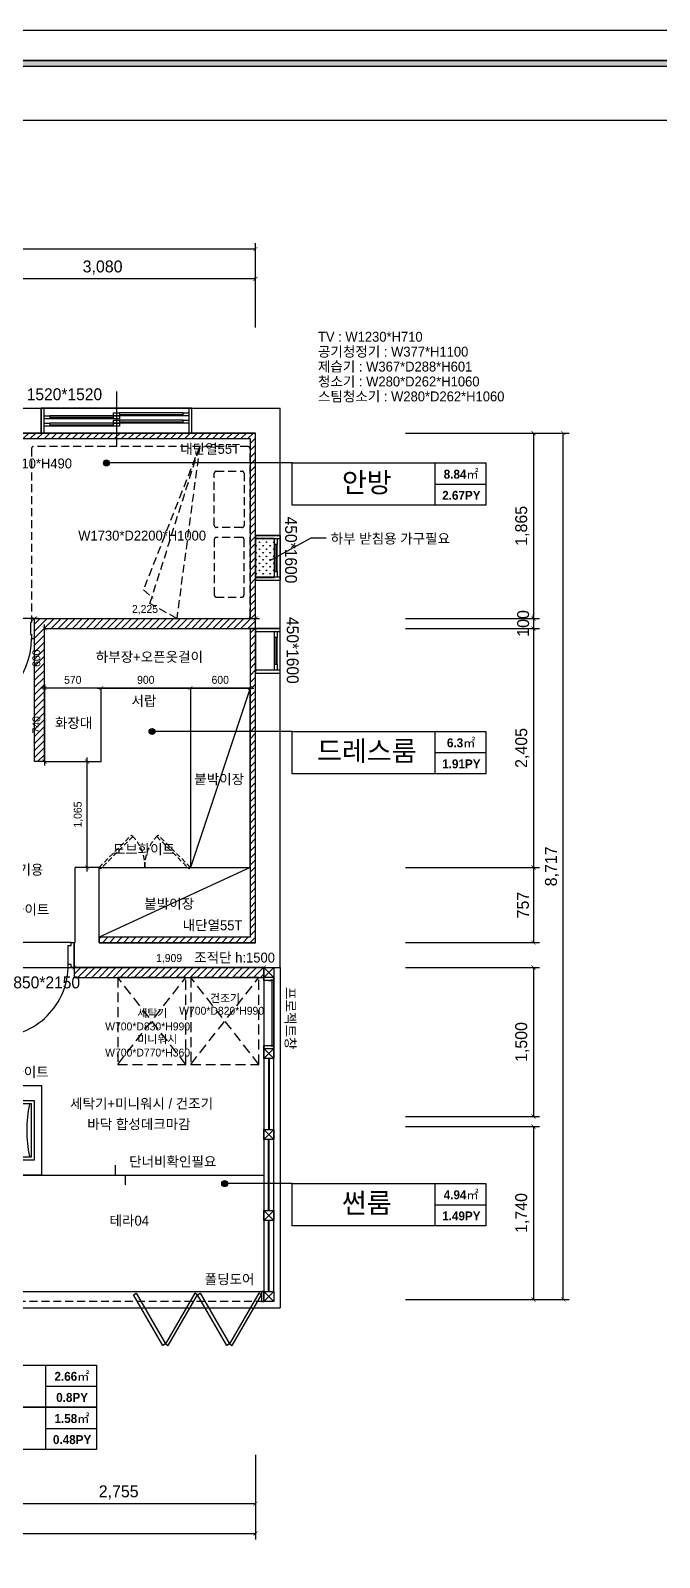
# Model space of a CAD drawing. Header units: inches. Extents: x 45519 to 207552, y -100391 to 47052.
# Drawn here: x 157852 to 164187, y 21043 to 36407 of the extents above; entities that cross this region are included whole.
import ezdxf
from ezdxf.enums import TextEntityAlignment as Align

# ---------------------------------------------------------------- set-up
doc = ezdxf.new("R2010")
doc.units = ezdxf.units.IN
doc.header["$LTSCALE"] = 100
doc.header["$MEASUREMENT"] = 0
doc.header["$PDSIZE"] = 700.071425
for name, pattern in [('DASHED', [0.75, 0.5, -0.25]), ('DASHEDX2', [1.5, 1, -0.5]), ('DH-HID2', [1.2, 0.8, -0.4])]:
    doc.linetypes.add(name, pattern=pattern)
for name, color, linetype in [('0-ELC TEXT', 7, 'Continuous'), ('03-TEXT', 3, 'Continuous'), ('03-WAL NEW', 3, 'Continuous'), ('06-FUR', 6, 'Continuous'), ('07-DIM', 1, 'Continuous'), ('07-DIM WAL', 5, 'Continuous'), ('2-con', 2, 'Continuous'), ('3.기호.계단선', 30, 'Continuous'), ('4-win', 4, 'Continuous'), ('7', 7, 'Continuous'), ('CO-BATH', 6, 'Continuous'), ('CO-DO-FR', 7, 'Continuous'), ('CO-DOOR', 8, 'Continuous'), ('F-SYM', 7, 'Continuous'), ('fin', 5, 'Continuous'), ('FORM(YOURNAME)-11', 1, 'Continuous'), ('FU-FURM', 251, 'DH-HID2'), ('FUR', 8, 'DASHED'), ('도면층4', 4, 'Continuous'), ('도면층5', 5, 'Continuous'), ('설비', 140, 'Continuous')]:
    doc.layers.add(name, color=color, linetype=linetype)
doc.styles.add('HY 울릉도 L', font='')
doc.styles.add('YOURNAME', font='HY울릉도M.TTF')
doc.styles.add('넥슨고딕', font='NEXONLv1GothicBold.ttf')
doc.styles.add('마감재', font='stylu.ttf')
doc.styles.add('코레일둥고', font='Korail_Round_Gothic_Medium.ttf')
doc.styles.get('HY 울릉도 L').set_extended_font_data('HY울릉도L')
doc.dimstyles.new('40', dxfattribs={"dimscale": 40, "dimtxt": 2, "dimasz": 1, "dimexe": 1, "dimexo": 1, "dimgap": 1, "dimtad": 1, "dimdec": 0, "dimrnd": 0.05, "dimdsep": 46, "dimlunit": 6, "dimtxsty": 'HY 울릉도 L', "dimblk": 'ARCHTICK', "dimcen": 2.5, "dimdle": 1, "dimclrd": 133, "dimclre": 133, "dimclrt": 30, "dimadec": 0, "dimazin": 0, "dimtfac": 1, "dimtdec": 0, "dimtix": 1, "dimtmove": 2, "dimatfit": 3, "dimldrblk": 'ARCHTICK', "dimfxl": 0, "dimlwd": -1, "dimlwe": -1, "dimarcsym": 0})
doc.dimstyles.new('벽치수 Copy of DIM-50', dxfattribs={"dimscale": 60, "dimtxt": 2, "dimasz": 0.7, "dimexe": 1, "dimexo": 1, "dimgap": 0.7, "dimtad": 1, "dimdec": 0, "dimzin": 1, "dimdsep": 46, "dimlunit": 6, "dimtxsty": '마감재', "dimblk": 'ARCHTICK', "dimcen": -0.09, "dimclrd": 1, "dimclre": 1, "dimclrt": 3, "dimadec": 0, "dimazin": 0, "dimtfac": 1, "dimtdec": 0, "dimtix": 1, "dimtmove": 2, "dimatfit": 0, "dimldrblk": 'ARCHTICK', "dimfxl": 0, "dimtolj": 1, "dimtzin": 0, "dimarcsym": 0})
pattern_1 = [(45, (18351.733, 0), (-35.355339, 35.355339), [])]

# ---------------------------------------------------------------- blocks, each defined once
blk = doc.blocks.new('FORM-PLAN')
at = {"layer": 'FORM(YOURNAME)-11'}
h = blk.add_hatch(color=256, dxfattribs=at)
h.dxf.hatch_style = 1
h.paths.add_polyline_path([(-71444, 55115), (10556, 55115), (10556, 54915), (-71444, 54915)])
h.paths.add_polyline_path([(-71444, -2085), (10556, -2085), (10556, -2285), (-71444, -2285)])
at = {"layer": 'Defpoints', "color": 158}
for points in [[(-71444, -2285), (10556, -2285), (10556, 55115), (-71444, 55115)], [(-69444, 53115), (-64, 53115), (-64, 1215), (-69444, 1215)]]:
    blk.add_lwpolyline(points, close=True, dxfattribs=at)
at = {"layer": 'FORM(YOURNAME)-11', "color": 250}
blk.add_lwpolyline([(-72444, -3285), (11556, -3285), (11556, 56115), (-72444, 56115)], close=True, dxfattribs=at)
at = {"layer": 'FORM(YOURNAME)-11'}
blk.add_lwpolyline([(-71444, 55115), (10556, 55115), (10556, 54915), (-71444, 54915)], close=True, dxfattribs=at)
at = {"layer": 'FORM(YOURNAME)-11', "color": 3, "style": 'YOURNAME'}
for tag, height, p in [('1', 450, (9905, 18188)), ('2', 450, (9905, 17544)), ('3', 450, (9905, 16257)), ('4', 450, (9905, 14326)), ('5', 515, (9905, 12009)), ('6', 515, (9905, 9757)), ('7', 515, (9905, 7504)), ('8', 515, (9905, 5252)), ('9', 515, (9905, 2999)), ('10', 515, (5655, 811)), ('11', 515, (9905, 747)), ('12', 515, (5655, -1441)), ('13', 515, (9905, -1441))]:
    blk.add_attdef(tag, text='', height=height, dxfattribs=at).set_placement(p, align=Align.MIDDLE_RIGHT)
blk = doc.blocks.new('*U426')
at = {"layer": 'F-SYM', "xscale": 0.3, "yscale": 0.3, "zscale": 0.3}
blk.add_blockref('FORM-PLAN', (164785, 19572), dxfattribs=at)
blk = doc.blocks.new('_ArchTick')
at = {"color": 0, "linetype": 'ByBlock', "const_width": 0.15}
blk.add_lwpolyline([(-0.5, -0.5), (0.5, 0.5)], dxfattribs=at)
blk = doc.blocks.new('*D103')
at = {"layer": '07-DIM', "color": 1, "lineweight": -2}
for p, q in [((148948, 33419), (148948, 34269)), ((160118, 33419), (160118, 34269)), ((148948, 34209), (160118, 34209))]:
    blk.add_line(p, q, dxfattribs=at)
at = {"layer": 'Defpoints', "color": 0}
for p in [(160118, 34209), (148948, 33359), (160118, 33359)]:
    blk.add_point(p, dxfattribs=at)
at = {"layer": '07-DIM', "color": 1, "lineweight": -2, "xscale": 42, "yscale": 42, "zscale": 42, "rotation": 180}
blk.add_blockref('_ArchTick', (148948, 34209), dxfattribs=at)
at = {"layer": '07-DIM', "color": 1, "lineweight": -2, "xscale": 42, "yscale": 42, "zscale": 42}
blk.add_blockref('_ArchTick', (160118, 34209), dxfattribs=at)
at = {"layer": '07-DIM', "color": 3, "insert": (154533, 34322), "char_height": 120, "attachment_point": 5, "style": '마감재'}
blk.add_mtext('\\A1;11,170', dxfattribs=at)
blk = doc.blocks.new('*D105')
at = {"layer": '07-DIM', "color": 1, "lineweight": -2}
for p, q in [((157038, 33419), (157038, 33969)), ((160118, 33419), (160118, 33969)), ((160118, 33909), (157038, 33909))]:
    blk.add_line(p, q, dxfattribs=at)
at = {"layer": 'Defpoints', "color": 0}
for p in [(157038, 33909), (157038, 33359), (160118, 33359)]:
    blk.add_point(p, dxfattribs=at)
at = {"layer": '07-DIM', "color": 1, "lineweight": -2, "xscale": 42, "yscale": 42, "zscale": 42, "rotation": 180}
blk.add_blockref('_ArchTick', (157038, 33909), dxfattribs=at)
at = {"layer": '07-DIM', "color": 1, "lineweight": -2, "xscale": 42, "yscale": 42, "zscale": 42}
blk.add_blockref('_ArchTick', (160118, 33909), dxfattribs=at)
at = {"layer": '07-DIM', "color": 3, "insert": (158578, 34022), "char_height": 120, "attachment_point": 5, "style": '마감재'}
blk.add_mtext('\\A1;3,080', dxfattribs=at)
blk = doc.blocks.new('*D109')
at = {"layer": '07-DIM', "color": 1, "lineweight": -2}
for p, q in [((161628, 32356), (163278, 32356)), ((163218, 23639), (163218, 32356)), ((161628, 23639), (163278, 23639))]:
    blk.add_line(p, q, dxfattribs=at)
at = {"layer": 'Defpoints', "color": 0}
for p in [(161568, 32356), (163218, 32356), (161568, 23639)]:
    blk.add_point(p, dxfattribs=at)
at = {"layer": '07-DIM', "color": 1, "lineweight": -2, "xscale": 42, "yscale": 42, "zscale": 42}
for p, rotation in [((163218, 32356), 90), ((163218, 23639), 270)]:
    blk.add_blockref('_ArchTick', p, dxfattribs=dict(at, rotation=rotation))
at = {"layer": '07-DIM', "color": 3, "insert": (163105, 27997), "char_height": 120, "attachment_point": 5, "rotation": 90, "style": '마감재'}
blk.add_mtext('\\A1;8,717', dxfattribs=at)
blk = doc.blocks.new('*D110')
at = {"layer": '07-DIM', "color": 1, "lineweight": -2}
for p, q in [((161628, 30391), (162978, 30391)), ((162918, 30391), (162918, 27986)), ((161628, 27986), (162978, 27986))]:
    blk.add_line(p, q, dxfattribs=at)
at = {"layer": 'Defpoints', "color": 0}
for p in [(161568, 30391), (161568, 27986), (162918, 27986)]:
    blk.add_point(p, dxfattribs=at)
at = {"layer": '07-DIM', "color": 1, "lineweight": -2, "xscale": 42, "yscale": 42, "zscale": 42}
for p, rotation in [((162918, 30391), 90), ((162918, 27986), 270)]:
    blk.add_blockref('_ArchTick', p, dxfattribs=dict(at, rotation=rotation))
at = {"layer": '07-DIM', "color": 3, "insert": (162805, 29188), "char_height": 120, "attachment_point": 5, "rotation": 90, "style": '마감재'}
blk.add_mtext('\\A1;2,405', dxfattribs=at)
blk = doc.blocks.new('*D112')
at = {"layer": '07-DIM', "color": 1, "lineweight": -2}
for p, q in [((148948, 22074), (148948, 21224)), ((160118, 22074), (160118, 21224)), ((148948, 21284), (160118, 21284))]:
    blk.add_line(p, q, dxfattribs=at)
at = {"layer": 'Defpoints', "color": 0}
for p in [(148948, 22134), (160118, 22134), (160118, 21284)]:
    blk.add_point(p, dxfattribs=at)
at = {"layer": '07-DIM', "color": 1, "lineweight": -2, "xscale": 42, "yscale": 42, "zscale": 42, "rotation": 180}
blk.add_blockref('_ArchTick', (148948, 21284), dxfattribs=at)
at = {"layer": '07-DIM', "color": 1, "lineweight": -2, "xscale": 42, "yscale": 42, "zscale": 42}
blk.add_blockref('_ArchTick', (160118, 21284), dxfattribs=at)
at = {"layer": '07-DIM', "color": 3, "insert": (154533, 21397), "char_height": 120, "attachment_point": 5, "style": '마감재'}
blk.add_mtext('\\A1;11,170', dxfattribs=at)
blk = doc.blocks.new('*D114')
at = {"layer": '07-DIM', "color": 1, "lineweight": -2}
for p, q in [((157363, 22074), (157363, 21524)), ((160118, 22074), (160118, 21524)), ((160118, 21584), (157363, 21584))]:
    blk.add_line(p, q, dxfattribs=at)
at = {"layer": 'Defpoints', "color": 0}
for p in [(157363, 22134), (160118, 22134), (157363, 21584)]:
    blk.add_point(p, dxfattribs=at)
at = {"layer": '07-DIM', "color": 1, "lineweight": -2, "xscale": 42, "yscale": 42, "zscale": 42, "rotation": 180}
blk.add_blockref('_ArchTick', (157363, 21584), dxfattribs=at)
at = {"layer": '07-DIM', "color": 1, "lineweight": -2, "xscale": 42, "yscale": 42, "zscale": 42}
blk.add_blockref('_ArchTick', (160118, 21584), dxfattribs=at)
at = {"layer": '07-DIM', "color": 3, "insert": (158740, 21697), "char_height": 120, "attachment_point": 5, "style": '마감재'}
blk.add_mtext('\\A1;2,755', dxfattribs=at)
blk = doc.blocks.new('*D115')
at = {"layer": '07-DIM', "color": 1, "lineweight": -2}
for p, q in [((161628, 27986), (162978, 27986)), ((162918, 27986), (162918, 27229)), ((161628, 27229), (162978, 27229))]:
    blk.add_line(p, q, dxfattribs=at)
at = {"layer": 'Defpoints', "color": 0}
for p in [(161568, 27986), (161568, 27229), (162918, 27229)]:
    blk.add_point(p, dxfattribs=at)
at = {"layer": '07-DIM', "color": 1, "lineweight": -2, "xscale": 42, "yscale": 42, "zscale": 42}
for p, rotation in [((162918, 27986), 90), ((162918, 27229), 270)]:
    blk.add_blockref('_ArchTick', p, dxfattribs=dict(at, rotation=rotation))
at = {"layer": '07-DIM', "color": 3, "insert": (162812, 27607), "char_height": 120, "attachment_point": 5, "rotation": 90, "style": '마감재'}
blk.add_mtext('\\A1;757', dxfattribs=at)
blk = doc.blocks.new('*D118')
at = {"layer": '07-DIM', "color": 1, "lineweight": -2}
for p, q in [((161628, 26979), (162978, 26979)), ((162918, 26979), (162918, 25479)), ((161628, 25479), (162978, 25479))]:
    blk.add_line(p, q, dxfattribs=at)
at = {"layer": 'Defpoints', "color": 0}
for p in [(161568, 26979), (161568, 25479), (162918, 25479)]:
    blk.add_point(p, dxfattribs=at)
at = {"layer": '07-DIM', "color": 1, "lineweight": -2, "xscale": 42, "yscale": 42, "zscale": 42}
for p, rotation in [((162918, 26979), 90), ((162918, 25479), 270)]:
    blk.add_blockref('_ArchTick', p, dxfattribs=dict(at, rotation=rotation))
at = {"layer": '07-DIM', "color": 3, "insert": (162805, 26229), "char_height": 120, "attachment_point": 5, "rotation": 90, "style": '마감재'}
blk.add_mtext('\\A1;1,500', dxfattribs=at)
blk = doc.blocks.new('*D119')
at = {"layer": '07-DIM', "color": 1, "lineweight": -2}
for p, q in [((161628, 25379), (162978, 25379)), ((162918, 25379), (162918, 23639)), ((161628, 23639), (162978, 23639))]:
    blk.add_line(p, q, dxfattribs=at)
at = {"layer": 'Defpoints', "color": 0}
for p in [(161568, 25379), (161568, 23639), (162918, 23639)]:
    blk.add_point(p, dxfattribs=at)
at = {"layer": '07-DIM', "color": 1, "lineweight": -2, "xscale": 42, "yscale": 42, "zscale": 42}
for p, rotation in [((162918, 25379), 90), ((162918, 23639), 270)]:
    blk.add_blockref('_ArchTick', p, dxfattribs=dict(at, rotation=rotation))
at = {"layer": '07-DIM', "color": 3, "insert": (162805, 24509), "char_height": 120, "attachment_point": 5, "rotation": 90, "style": '마감재'}
blk.add_mtext('\\A1;1,740', dxfattribs=at)
blk = doc.blocks.new('*D94')
at = {"layer": '07-DIM', "color": 1, "lineweight": -2}
for p, q in [((161628, 32356), (162978, 32356)), ((162918, 32356), (162918, 30491)), ((161628, 30491), (162978, 30491))]:
    blk.add_line(p, q, dxfattribs=at)
at = {"layer": 'Defpoints', "color": 0}
for p in [(161568, 32356), (161568, 30491), (162918, 30491)]:
    blk.add_point(p, dxfattribs=at)
at = {"layer": '07-DIM', "color": 1, "lineweight": -2, "xscale": 42, "yscale": 42, "zscale": 42}
for p, rotation in [((162918, 32356), 90), ((162918, 30491), 270)]:
    blk.add_blockref('_ArchTick', p, dxfattribs=dict(at, rotation=rotation))
at = {"layer": '07-DIM', "color": 3, "insert": (162805, 31423), "char_height": 120, "attachment_point": 5, "rotation": 90, "style": '마감재'}
blk.add_mtext('\\A1;1,865', dxfattribs=at)
blk = doc.blocks.new('*D95')
at = {"layer": '07-DIM', "color": 1, "lineweight": -2}
for p, q in [((161628, 30491), (162978, 30491)), ((162918, 30491), (162918, 30533)), ((162918, 30491), (162918, 30391)), ((161628, 30391), (162978, 30391)), ((162918, 30391), (162918, 30349))]:
    blk.add_line(p, q, dxfattribs=at)
at = {"layer": 'Defpoints', "color": 0}
for p in [(161568, 30491), (161568, 30391), (162918, 30391)]:
    blk.add_point(p, dxfattribs=at)
at = {"layer": '07-DIM', "color": 1, "lineweight": -2, "xscale": 42, "yscale": 42, "zscale": 42}
for p, rotation in [((162918, 30491), 270), ((162918, 30391), 90)]:
    blk.add_blockref('_ArchTick', p, dxfattribs=dict(at, rotation=rotation))
at = {"layer": '07-DIM', "color": 3, "insert": (162814, 30441), "char_height": 120, "attachment_point": 5, "rotation": 90, "style": '마감재'}
blk.add_mtext('\\A1;100', dxfattribs=at)
blk = doc.blocks.new('*D121')
at = {"layer": '07-DIM WAL', "color": 133}
blk.add_line((157933, 30491), (157053, 30491), dxfattribs=at)
at = {"layer": 'Defpoints', "color": 0}
for p in [(157093, 30491), (157093, 30491), (157893, 30491)]:
    blk.add_point(p, dxfattribs=at)
at = {"layer": '07-DIM WAL', "color": 133, "xscale": 40, "yscale": 40, "zscale": 40, "rotation": 180}
blk.add_blockref('_ArchTick', (157093, 30491), dxfattribs=at)
at = {"layer": '07-DIM WAL', "color": 133, "xscale": 40, "yscale": 40, "zscale": 40}
blk.add_blockref('_ArchTick', (157893, 30491), dxfattribs=at)
at = {"layer": '07-DIM WAL', "color": 30, "insert": (157493, 30573), "char_height": 80, "attachment_point": 5, "style": 'HY 울릉도 L'}
blk.add_mtext('800', dxfattribs=at)
blk = doc.blocks.new('*D97')
at = {"layer": '07-DIM WAL', "color": 133}
blk.add_line((157853, 30491), (160158, 30491), dxfattribs=at)
at = {"layer": 'Defpoints', "color": 0}
for p in [(157893, 30491), (160118, 30491), (160118, 30491)]:
    blk.add_point(p, dxfattribs=at)
at = {"layer": '07-DIM WAL', "color": 133, "xscale": 40, "yscale": 40, "zscale": 40, "rotation": 180}
blk.add_blockref('_ArchTick', (157893, 30491), dxfattribs=at)
at = {"layer": '07-DIM WAL', "color": 133, "xscale": 40, "yscale": 40, "zscale": 40}
blk.add_blockref('_ArchTick', (160118, 30491), dxfattribs=at)
at = {"layer": '07-DIM WAL', "color": 30, "insert": (159005, 30579), "char_height": 80, "attachment_point": 5, "style": 'HY 울릉도 L'}
blk.add_mtext('2,225', dxfattribs=at)
blk = doc.blocks.new('vudauseh2')
at = {"layer": '2-con'}
for p, q in [((181988, 14786), (183158, 14786)), ((183158, 14536), (183158, 14786)), ((184678, 14536), (184678, 14786)), ((184678, 14786), (185568, 14786)), ((185568, 13505), (185568, 14786)), ((182238, 14536), (183158, 14536)), ((184678, 14536), (185318, 14536)), ((185318, 13505), (185318, 14536)), ((185318, 13505), (185568, 13505)), ((185318, 9409), (185318, 13474)), ((185568, 9159), (185568, 13474)), ((185318, 12570), (185318, 13055)), ((185318, 13055), (185568, 13055)), ((185568, 12570), (185568, 13055)), ((185318, 12570), (185568, 12570)), ((185318, 12120), (185568, 12120)), ((183503, 9409), (183503, 10166)), ((183743, 10166), (183503, 10166)), ((183743, 9409), (183743, 10166)), ((183493, 9159), (183493, 9409)), ((183493, 9409), (183503, 9409)), ((183743, 9409), (185318, 9409)), ((183493, 9159), (185568, 9159))]:
    blk.add_line(p, q, dxfattribs=at)
at = {"layer": '4-win'}
for points in [[(183158, 14786), (183158, 14536), (184678, 14536), (184678, 14786)], [(183158, 14786), (183158, 14536), (183188, 14536), (183188, 14786)], [(184648, 14786), (184648, 14536), (184678, 14536), (184678, 14786)], [(185568, 13505), (185318, 13505), (185318, 13055), (185568, 13055)], [(185568, 13505), (185318, 13505), (185318, 13475), (185568, 13475)], [(185568, 13085), (185318, 13085), (185318, 13055), (185568, 13055)], [(185568, 12570), (185318, 12570), (185318, 12120), (185568, 12120)], [(185568, 12570), (185318, 12570), (185318, 12540), (185568, 12540)], [(185568, 12150), (185318, 12150), (185318, 12120), (185568, 12120)]]:
    blk.add_lwpolyline(points, close=True, dxfattribs=at)
at = {"layer": 'fin', "color": 4}
for p, q in [((185402, 9159), (185402, 5899)), ((185568, 9159), (185568, 5734)), ((182563, 5899), (185402, 5899)), ((182563, 5734), (185568, 5734))]:
    blk.add_line(p, q, dxfattribs=at)
at = {"layer": '도면층4'}
for p, q in [((183918, 14955), (183918, 14405)), ((183158, 14786), (184678, 14786)), ((183248, 14695), (183889, 14695)), ((183248, 14621), (183889, 14621)), ((183949, 14725), (184588, 14725)), ((183949, 14651), (184588, 14651)), ((185523, 13415), (185523, 13145)), ((185568, 13505), (185568, 13055)), ((185523, 12480), (185523, 12210)), ((183463, 9409), (182673, 9409)), ((182643, 9159), (183493, 9159))]:
    blk.add_line(p, q, dxfattribs=at)
for points in [[(183188, 14680), (183188, 14710), (183248, 14710), (183248, 14680)], [(183188, 14606), (183188, 14636), (183248, 14636), (183248, 14606)], [(183889, 14710), (183889, 14740), (183949, 14740), (183949, 14710)], [(183889, 14680), (183889, 14710), (183949, 14710), (183949, 14680)], [(183889, 14636), (183889, 14666), (183949, 14666), (183949, 14636)], [(183889, 14606), (183889, 14636), (183949, 14636), (183949, 14606)], [(184588, 14710), (184588, 14740), (184648, 14740), (184648, 14710)], [(184588, 14636), (184588, 14666), (184648, 14666), (184648, 14636)], [(185508, 13475), (185538, 13475), (185538, 13415), (185508, 13415)], [(185508, 13145), (185538, 13145), (185538, 13085), (185508, 13085)], [(185508, 12540), (185538, 12540), (185538, 12480), (185508, 12480)], [(185508, 12210), (185538, 12210), (185538, 12150), (185508, 12150)]]:
    blk.add_lwpolyline(points, close=True, dxfattribs=at)
blk.add_lwpolyline([(183493, 9159), (183463, 9159), (183463, 9189), (183433, 9189), (183433, 9379), (183463, 9379), (183463, 9409), (183493, 9409), (183493, 9159)], dxfattribs=at)
at = {"layer": '도면층5'}
for p, q in [((183889, 14710), (183248, 14710)), ((183889, 14680), (183248, 14680)), ((183889, 14636), (183248, 14636)), ((183889, 14606), (183248, 14606)), ((184588, 14740), (183949, 14740)), ((184588, 14710), (183949, 14710)), ((184588, 14666), (183949, 14666)), ((184588, 14636), (183949, 14636)), ((185508, 13145), (185508, 13415)), ((185538, 13145), (185538, 13415)), ((185508, 12210), (185508, 12480)), ((185538, 12210), (185538, 12480))]:
    blk.add_line(p, q, dxfattribs=at)
blk.add_arc((182704, 9188), 729, 269.9255, 0.0308, dxfattribs=at)
at = {"layer": '도면층4', "style": '코레일둥고'}
for s, p in [('1520*1520', (183014, 14867)), ('850*2150', (182879, 8949))]:
    blk.add_text(s, height=120, dxfattribs=at).set_placement(p)
for p in [(185616, 13696), (185633, 12686)]:
    blk.add_text('450*1600', height=120, rotation=270, dxfattribs=at).set_placement(p)
blk = doc.blocks.new('F-701-2')
at = {"layer": 'FU-FURM'}
for p, q in [((-765, -407), (965, -638)), ((814, -908), (-765, -407)), ((-765, -407), (676, -974)), ((965, -638), (814, -908)), ((676, -974), (760, -878))]:
    blk.add_line(p, q, dxfattribs=at)
for points in [[(-745, -2100), (945, -2100, 0.414214), (965, -2080), (965, 80, 0.414214), (945, 100), (-745, 100, 0.414214), (-765, 80), (-765, -2080, 0.414214)], [(29, -260), (-496, -260, -0.414214), (-516, -240), (-516, 20, -0.414214), (-496, 40), (29, 40, -0.414214), (49, 20), (49, -240, -0.414214)], [(169, -260), (729, -260, 0.414214), (749, -240), (749, 20, 0.414214), (729, 40), (169, 40, 0.414214), (149, 20), (149, -240, 0.414214)]]:
    blk.add_lwpolyline(points, format="xyb", close=True, dxfattribs=at)
blk = doc.blocks.new('*D179')
at = {"layer": '07-DIM WAL', "color": 133}
blk.add_line((158523, 29791), (159503, 29791), dxfattribs=at)
at = {"layer": 'Defpoints', "color": 0}
for p in [(158563, 29791), (159463, 29791), (159463, 29791)]:
    blk.add_point(p, dxfattribs=at)
at = {"layer": '07-DIM WAL', "color": 133, "xscale": 40, "yscale": 40, "zscale": 40, "rotation": 180}
blk.add_blockref('_ArchTick', (158563, 29791), dxfattribs=at)
at = {"layer": '07-DIM WAL', "color": 133, "xscale": 40, "yscale": 40, "zscale": 40}
blk.add_blockref('_ArchTick', (159463, 29791), dxfattribs=at)
at = {"layer": '07-DIM WAL', "color": 30, "insert": (159013, 29873), "char_height": 80, "attachment_point": 5, "style": 'HY 울릉도 L'}
blk.add_mtext('900', dxfattribs=at)
blk = doc.blocks.new('*D180')
at = {"layer": '07-DIM WAL', "color": 133}
blk.add_line((158603, 29791), (157953, 29791), dxfattribs=at)
at = {"layer": 'Defpoints', "color": 0}
for p in [(157993, 29791), (157993, 29791), (158563, 29791)]:
    blk.add_point(p, dxfattribs=at)
at = {"layer": '07-DIM WAL', "color": 133, "xscale": 40, "yscale": 40, "zscale": 40, "rotation": 180}
blk.add_blockref('_ArchTick', (157993, 29791), dxfattribs=at)
at = {"layer": '07-DIM WAL', "color": 133, "xscale": 40, "yscale": 40, "zscale": 40}
blk.add_blockref('_ArchTick', (158563, 29791), dxfattribs=at)
at = {"layer": '07-DIM WAL', "color": 30, "insert": (158278, 29873), "char_height": 80, "attachment_point": 5, "style": 'HY 울릉도 L'}
blk.add_mtext('570', dxfattribs=at)
blk = doc.blocks.new('*D181')
at = {"layer": '07-DIM WAL', "color": 133}
blk.add_line((159423, 29791), (160103, 29791), dxfattribs=at)
at = {"layer": 'Defpoints', "color": 0}
for p in [(159463, 29791), (160063, 29791), (160063, 29791)]:
    blk.add_point(p, dxfattribs=at)
at = {"layer": '07-DIM WAL', "color": 133, "xscale": 40, "yscale": 40, "zscale": 40, "rotation": 180}
blk.add_blockref('_ArchTick', (159463, 29791), dxfattribs=at)
at = {"layer": '07-DIM WAL', "color": 133, "xscale": 40, "yscale": 40, "zscale": 40}
blk.add_blockref('_ArchTick', (160063, 29791), dxfattribs=at)
at = {"layer": '07-DIM WAL', "color": 30, "insert": (159763, 29873), "char_height": 80, "attachment_point": 5, "style": 'HY 울릉도 L'}
blk.add_mtext('600', dxfattribs=at)
blk = doc.blocks.new('*D182')
at = {"layer": '07-DIM WAL', "color": 133}
blk.add_line((157993, 29751), (157993, 30431), dxfattribs=at)
at = {"layer": 'Defpoints', "color": 0}
for p in [(157993, 30391), (157993, 30391), (157993, 29791)]:
    blk.add_point(p, dxfattribs=at)
at = {"layer": '07-DIM WAL', "color": 133, "xscale": 40, "yscale": 40, "zscale": 40}
for p, rotation in [((157993, 30391), 90), ((157993, 29791), 270)]:
    blk.add_blockref('_ArchTick', p, dxfattribs=dict(at, rotation=rotation))
at = {"layer": '07-DIM WAL', "color": 30, "insert": (157911, 30091), "char_height": 80, "attachment_point": 5, "rotation": 90, "style": 'HY 울릉도 L'}
blk.add_mtext('600', dxfattribs=at)
blk = doc.blocks.new('*D183')
at = {"layer": '07-DIM WAL', "color": 133}
for p, q in [((157993, 29831), (157993, 29011)), ((158033, 29051), (158033, 29051))]:
    blk.add_line(p, q, dxfattribs=at)
at = {"layer": 'Defpoints', "color": 0}
for p in [(157993, 29791), (157993, 29051), (157993, 29051)]:
    blk.add_point(p, dxfattribs=at)
at = {"layer": '07-DIM WAL', "color": 133, "xscale": 40, "yscale": 40, "zscale": 40}
for p, rotation in [((157993, 29791), 90), ((157993, 29051), 270)]:
    blk.add_blockref('_ArchTick', p, dxfattribs=dict(at, rotation=rotation))
at = {"layer": '07-DIM WAL', "color": 30, "insert": (157911, 29421), "char_height": 80, "attachment_point": 5, "rotation": 90, "style": 'HY 울릉도 L'}
blk.add_mtext('740', dxfattribs=at)
blk = doc.blocks.new('*D226')
at = {"layer": '07-DIM WAL', "color": 133}
blk.add_line((158423, 27946), (158423, 29091), dxfattribs=at)
at = {"layer": 'Defpoints', "color": 0}
for p in [(158423, 29051), (158423, 29051), (158423, 27986)]:
    blk.add_point(p, dxfattribs=at)
at = {"layer": '07-DIM WAL', "color": 133, "xscale": 40, "yscale": 40, "zscale": 40}
for p, rotation in [((158423, 29051), 90), ((158423, 27986), 270)]:
    blk.add_blockref('_ArchTick', p, dxfattribs=dict(at, rotation=rotation))
at = {"layer": '07-DIM WAL', "color": 30, "insert": (158335, 28518), "char_height": 80, "attachment_point": 5, "rotation": 90, "style": 'HY 울릉도 L'}
blk.add_mtext('1,065', dxfattribs=at)
blk = doc.blocks.new('B-003')
at = {"layer": 'CO-BATH'}
for p, q in [((-300, 0), (-300, -470)), ((300, 0), (-300, 0)), ((300, -470), (300, 0)), ((-300, -470), (300, -470))]:
    blk.add_line(p, q, dxfattribs=at)
at = {"layer": 'CO-BATH', "color": 8}
for p, q in [((-270, -120), (-270, -440)), ((270, -120), (-270, -120)), ((-14, -151), (-14, -156)), ((-13, -60), (-13, -151)), ((12, -60), (12, -151)), ((13, -151), (13, -156)), ((270, -440), (270, -120)), ((-15, -156), (-15, -161)), ((-15, -161), (14, -161)), ((14, -156), (14, -161)), ((-270, -440), (270, -440))]:
    blk.add_line(p, q, dxfattribs=at)
at = {"layer": 'CO-BATH', "color": 251}
for p, q in [((-14, -151), (13, -151)), ((-15, -156), (14, -156))]:
    blk.add_line(p, q, dxfattribs=at)
at = {"layer": 'CO-BATH', "color": 8}
blk.add_circle((0, -195), 25, dxfattribs=at)
at = {"layer": 'CO-BATH', "color": 251}
blk.add_circle((0, -195), 20, dxfattribs=at)
for centre, radius, start, end in [((0, 1202), 1362, 258.891, 281.109), ((0, -60), 30, 294.6243, 245.3757), ((0, -60), 25, 300, 240), ((0, -60), 18, 313.9829, 226.017), ((0, -1762), 1362, 78.891, 101.109)]:
    blk.add_arc(centre, radius, start, end, dxfattribs=at)
at = {"layer": 'CO-BATH', "color": 8}
for radius, start, end in [(35, 290.9248, 249.0751), (12.5, 360, 180)]:
    blk.add_arc((0, -60), radius, start, end, dxfattribs=at)
blk = doc.blocks.new('D-002')
at = {"layer": 'CO-DO-FR'}
for points in [[(0, 200), (0, 0), (30, 0), (30, 40), (40, 40), (40, 160), (30, 160), (30, 200), (0, 200)], [(800, 200), (800, 0), (770, 0), (770, 40), (760, 40), (760, 160), (770, 160), (770, 200), (800, 200)]]:
    blk.add_lwpolyline(points, close=True, dxfattribs=at)
at = {"layer": 'CO-DOOR'}
blk.add_lwpolyline([(730, 940), (730, 200), (770, 200), (770, 940)], close=True, dxfattribs=at)
blk.add_arc((770, 200), 740, 90, 180, dxfattribs=at)
blk = doc.blocks.new('*D237')
at = {"layer": '07-DIM WAL', "color": 133}
blk.add_line((158253, 26979), (160242, 26979), dxfattribs=at)
at = {"layer": 'Defpoints', "color": 0}
for p in [(158293, 26979), (160202, 26979), (160202, 26979)]:
    blk.add_point(p, dxfattribs=at)
at = {"layer": '07-DIM WAL', "color": 133, "xscale": 40, "yscale": 40, "zscale": 40, "rotation": 180}
blk.add_blockref('_ArchTick', (158293, 26979), dxfattribs=at)
at = {"layer": '07-DIM WAL', "color": 133, "xscale": 40, "yscale": 40, "zscale": 40}
blk.add_blockref('_ArchTick', (160202, 26979), dxfattribs=at)
at = {"layer": '07-DIM WAL', "color": 30, "insert": (159248, 27067), "char_height": 80, "attachment_point": 5, "style": 'HY 울릉도 L'}
blk.add_mtext('1,909', dxfattribs=at)

msp = doc.modelspace()

# ---------------------------------------------------------------- hatches: boundary and pattern name
at = {"layer": '0-ELC TEXT'}
h = msp.add_hatch(color=256, dxfattribs=at)
h.dxf.hatch_style = 1
edge = h.paths.add_edge_path()
edge.add_arc((158617.2, 32055.5), 30, 0, 360)
h = msp.add_hatch(color=256, dxfattribs=at)
h.dxf.hatch_style = 1
edge = h.paths.add_edge_path()
edge.add_arc((159075.8, 29353.3), 30, 0, 360)
h = msp.add_hatch(color=256, dxfattribs=at)
h.dxf.hatch_style = 1
edge = h.paths.add_edge_path()
edge.add_arc((159808.2, 24804.4), 30, 0, 360)
at = {"layer": '03-WAL NEW'}
h = msp.add_hatch(dxfattribs=at)
h.set_pattern_fill('_USER', color=256, scale=50, angle=45, pattern_type=0)
h.set_pattern_definition(pattern_1)
h.paths.add_polyline_path([(160117.9, 30490.8), (160062.9, 30490.8), (157892.9, 30490.8), (157892.9, 29050.8), (157992.9, 29050.8), (157992.9, 30390.8), (160062.9, 30390.8), (160117.9, 30390.8)])
h = msp.add_hatch(dxfattribs=at)
h.set_pattern_fill('_USER', color=256, scale=50, angle=45, pattern_type=0)
h.set_pattern_definition([(45, (0, 0), (-35.355339, 35.355339), [])])
h.paths.add_polyline_path([(158292.9, 26878.8), (160202.4, 26878.8), (160202.4, 26978.8), (158292.9, 26978.8)])
at = {"layer": '3.기호.계단선'}
h = msp.add_hatch(dxfattribs=at)
h.set_pattern_fill('_USER', color=256, scale=50, angle=45, pattern_type=0)
h.set_pattern_definition(pattern_1)
h.paths.add_polyline_path([(160117.9, 30490.8), (160117.9, 32355.8), (157037.9, 32355.8), (157037.9, 30290.8), (157092.9, 30290.8), (157092.9, 32300.8), (160062.9, 32300.8), (160062.9, 30490.8)])
h = msp.add_hatch(dxfattribs=at)
h.set_pattern_fill('_USER', color=256, scale=50, angle=45, pattern_type=0)
h.set_pattern_definition(pattern_1)
h.paths.add_polyline_path([(160117.9, 30390.8), (160062.9, 30390.8), (160062.9, 27283.8), (158542.9, 27283.8), (158542.9, 27228.8), (160117.9, 27228.8)])
at = {"layer": 'CO-BATH'}
h = msp.add_hatch(dxfattribs=at)
h.set_pattern_fill('GRASS', color=256, scale=50)
h.paths.add_polyline_path([(160307.9, 31294.8), (160117.9, 31294.8), (160117.9, 30904.8), (160307.9, 30904.8)])

# ---------------------------------------------------------------- linework, layer by layer
for p, q in [((160202.4, 26878.8), (160302.4, 26978.8)), ((160202.4, 26978.8), (160302.4, 26878.8)), ((160202.4, 26063.8), (160302.4, 26163.8)), ((160202.4, 26163.8), (160302.4, 26063.8)), ((160247.4, 26063.8), (160247.4, 25348.8)), ((160257.4, 26063.8), (160257.4, 25348.8)), ((160202.4, 25248.8), (160302.4, 25348.8)), ((160202.4, 25348.8), (160302.4, 25248.8)), ((160247.4, 24533.8), (160247.4, 25248.8)), ((160257.4, 24533.8), (160257.4, 25248.8)), ((160202.4, 24433.8), (160302.4, 24533.8)), ((160202.4, 24533.8), (160302.4, 24433.8)), ((160247.4, 23718.8), (160247.4, 24433.8)), ((160257.4, 23718.8), (160257.4, 24433.8)), ((160202.4, 23618.8), (160302.4, 23718.8)), ((160202.4, 23718.8), (160302.4, 23618.8))]:
    msp.add_line(p, q)
at = {"color": 0, "linetype": 'Continuous'}
for p, q in [((160211.4, 26878.8), (160202.4, 26878.8)), ((160202.4, 26848.8), (160202.4, 26193.8)), ((160247.1, 26848.8), (160278.1, 26848.8)), ((160302.4, 26848.8), (160288.1, 26848.8)), ((160302.4, 26848.8), (160302.4, 26193.8))]:
    msp.add_line(p, q, dxfattribs=at)
for points in [[(160202.4, 26978.8), (160302.4, 26978.8), (160302.4, 26878.8), (160202.4, 26878.8)], [(160302.4, 26878.8), (160202.4, 26878.8), (160202.4, 23718.8), (160302.4, 23718.8)], [(160202.4, 26163.8), (160302.4, 26163.8), (160302.4, 26063.8), (160202.4, 26063.8)], [(160202.4, 25348.8), (160302.4, 25348.8), (160302.4, 25248.8), (160202.4, 25248.8)], [(160202.4, 24533.8), (160302.4, 24533.8), (160302.4, 24433.8), (160202.4, 24433.8)], [(160202.4, 23718.8), (160302.4, 23718.8), (160302.4, 23618.8), (160202.4, 23618.8)]]:
    msp.add_lwpolyline(points, close=True)
for points in [[(160293.4, 26878.8), (160302.4, 26878.8), (160302.4, 26848.8), (160288.1, 26848.8), (160286.3, 26854.4), (160279.9, 26854.4), (160278.1, 26848.8), (160202.4, 26848.8), (160202.4, 26878.8)], [(160277.3, 26848.8), (160278.7, 26846.1), (160279.7, 26845.6), (160281.1, 26845)], [(160285.1, 26190.4), (160285.1, 26852.3), (160281.1, 26852.3), (160281.1, 26190.4), (160285.1, 26190.4), (160281.1, 26190.4)], [(160288.9, 26848.8), (160287.5, 26846.1), (160286.5, 26845.6), (160285.1, 26845)], [(160211.4, 26163.8), (160202.4, 26163.8), (160202.4, 26193.8), (160278.1, 26193.8), (160279.9, 26188.3), (160286.3, 26188.3), (160288.1, 26193.8), (160302.4, 26193.8), (160302.4, 26163.8), (160293.4, 26163.8)], [(160277.3, 26193.8), (160278.7, 26196.6), (160279.7, 26197.1), (160281.1, 26197.7)], [(160288.9, 26193.8), (160287.5, 26196.6), (160286.5, 26197.1), (160285.1, 26197.7)]]:
    msp.add_lwpolyline(points, dxfattribs=at)
at = {"layer": '0-ELC TEXT'}
for p, q in [((160487.4, 32055.5), (158617.2, 32055.5)), ((161927.4, 31631), (161927.4, 32055.5)), ((161927.4, 31843.3), (162437.1, 31843.3)), ((160487.4, 29353.3), (159075.8, 29353.3)), ((161927.4, 28928.8), (161927.4, 29353.3)), ((161927.4, 29141), (162437.1, 29141)), ((160487.4, 24804.4), (159808.2, 24804.4)), ((161927.4, 24379.9), (161927.4, 24804.4)), ((161927.4, 24592.2), (162437.1, 24592.2)), ((158007, 22553.8), (158007, 22978.3)), ((158007, 22766), (158516.7, 22766)), ((158007, 22129.3), (158007, 22553.8)), ((158007, 22341.5), (158516.7, 22341.5))]:
    msp.add_line(p, q, dxfattribs=at)
for points in [[(160487.4, 32055.5), (162437.1, 32055.5), (162437.1, 31631), (160487.4, 31631)], [(160487.4, 29353.3), (162437.1, 29353.3), (162437.1, 28928.8), (160487.4, 28928.8)], [(160487.4, 24804.4), (162437.1, 24804.4), (162437.1, 24379.9), (160487.4, 24379.9)], [(156567, 22978.3), (158516.7, 22978.3), (158516.7, 22553.8), (156567, 22553.8)], [(156567, 22553.8), (158516.7, 22553.8), (158516.7, 22129.3), (156567, 22129.3)]]:
    msp.add_lwpolyline(points, close=True, dxfattribs=at)
msp.add_lwpolyline([(160263.2, 31073.4), (160677.5, 31302.1), (160830.1, 31302.1)], dxfattribs=at)
for centre in [(158617.2, 32055.5), (159075.8, 29353.3), (159808.2, 24804.4)]:
    msp.add_circle(centre, 30, dxfattribs=at)
at = {"layer": '03-WAL NEW'}
for p, q in [((157892.9, 30490.8), (160117.9, 30490.8)), ((157892.9, 29050.8), (157892.9, 30490.8)), ((157992.9, 30390.8), (160117.9, 30390.8)), ((157992.9, 29050.8), (157992.9, 30390.8)), ((157992.9, 29050.8), (157892.9, 29050.8)), ((157362.9, 24890.5), (160202.4, 24890.5))]:
    msp.add_line(p, q, dxfattribs=at)
msp.add_lwpolyline([(158292.9, 26878.8), (160202.4, 26878.8), (160202.4, 26978.8), (158292.9, 26978.8)], close=True, dxfattribs=at)
msp.add_lwpolyline([(158704.2, 24990.5), (158704.2, 24890.5), (158804.2, 24890.5), (158804.2, 24790.5)], dxfattribs=at)
at = {"layer": '06-FUR', "color": 7, "linetype": 'DASHEDX2'}
for p, q in [((159416.4, 26003.8), (158730.4, 26878.8)), ((158730.4, 26003.8), (159416.4, 26878.8)), ((160152.4, 26003.8), (159466.4, 26878.8)), ((159466.4, 26003.8), (160152.4, 26878.8))]:
    msp.add_line(p, q, dxfattribs=at)
for points in [[(158730.4, 26003.8), (159416.4, 26003.8), (159416.4, 26878.8), (158730.4, 26878.8)], [(159466.4, 26003.8), (160152.4, 26003.8), (160152.4, 26878.8), (159466.4, 26878.8)]]:
    msp.add_lwpolyline(points, close=True, dxfattribs=at)
at = {"layer": '3.기호.계단선'}
for points in [[(160117.9, 30490.8), (160117.9, 32355.8), (157037.9, 32355.8), (157037.9, 30290.8), (157092.9, 30290.8), (157092.9, 32300.8), (160062.9, 32300.8), (160062.9, 30490.8), (160117.9, 30490.8)], [(160117.9, 30390.8), (160062.9, 30390.8), (160062.9, 27283.8), (158542.9, 27283.8), (158542.9, 27228.8), (160117.9, 27228.8), (160117.9, 30390.8)]]:
    msp.add_lwpolyline(points, dxfattribs=at)
at = {"layer": 'CO-BATH'}
for p, q in [((160062.9, 29790.8), (159462.9, 27985.8)), ((160062.9, 27985.8), (158542.9, 27283.8))]:
    msp.add_line(p, q, dxfattribs=at)
for points in [[(160307.9, 31294.8), (160117.9, 31294.8), (160117.9, 30904.8), (160307.9, 30904.8)], [(159462.9, 27985.8), (160062.9, 27985.8), (160062.9, 29790.8), (159462.9, 29790.8)], [(158542.9, 27985.8), (160062.9, 27985.8), (160062.9, 27283.8), (158542.9, 27283.8)], [(157962.9, 25790.5), (157962.9, 24890.5), (157362.9, 24890.5), (157362.9, 25790.5)]]:
    msp.add_lwpolyline(points, close=True, dxfattribs=at)
for points in [[(157992.9, 30390.8), (160062.9, 30390.8), (160062.9, 29790.8), (157992.9, 29790.8), (157992.9, 30390.8)], [(157992.9, 29050.8), (158562.9, 29050.8), (158562.9, 29790.8), (157992.9, 29790.8), (157992.9, 29050.8)]]:
    msp.add_lwpolyline(points, dxfattribs=at)
at = {"layer": 'CO-DO-FR'}
msp.add_lwpolyline([(160202.4, 23718.8), (160178.3, 23718.8), (160178.3, 23618.8), (160202.4, 23618.8)], close=True, dxfattribs=at)
at = {"layer": 'CO-DOOR', "color": 251, "linetype": 'DH-HID2'}
msp.add_lwpolyline([(157462.9, 23718.8), (160202.4, 23718.8), (160202.4, 23618.8), (157462.9, 23618.8)], close=True, dxfattribs=at)
at = {"layer": 'CO-DOOR'}
for points in [[(158917.6, 23702.8), (159212, 23192.9), (159184.2, 23176.9), (158889.8, 23686.8)], [(159506.3, 23702.8), (159212, 23192.9), (159239.7, 23176.9), (159534.1, 23686.8)], [(159561.8, 23702.8), (159856.2, 23192.9), (159828.5, 23176.9), (159534.1, 23686.8)], [(160150.6, 23702.8), (159856.2, 23192.9), (159884, 23176.9), (160178.3, 23686.8)]]:
    msp.add_lwpolyline(points, close=True, dxfattribs=at)
at = {"layer": 'FUR'}
for points in [[(158882.3, 28297), (158557.1, 27971.7), (158542.9, 27985.8), (158868.2, 28311.1)], [(159123.5, 28297), (159448.8, 27971.7), (159462.9, 27985.8), (159137.6, 28311.1)]]:
    msp.add_lwpolyline(points, close=True, dxfattribs=at)
for centre, start, end in [((158578.6, 28000.3), 358.04614, 45.67478), ((159427.2, 28000.3), 134.32522, 181.95386)]:
    msp.add_arc(centre, 424.6, start, end, dxfattribs=at)

# ---------------------------------------------------------------- block references
msp.add_blockref('vudauseh2', (-25200, 17820))
at = {"layer": '7'}
msp.add_blockref('*U426', (0, 0), dxfattribs=at)
at = {"layer": 'CO-BATH', "xscale": -1, "rotation": 90}
msp.add_blockref('B-003', (157418.2, 25340.5), dxfattribs=at)
at = {"layer": 'CO-DOOR', "rotation": 180}
msp.add_blockref('D-002', (157892.9, 30490.8), dxfattribs=at)
at = {"layer": 'FU-FURM', "rotation": 269.9999999999999}
msp.add_blockref('F-701-2', (159962.9, 31455.8), dxfattribs=at)

# ---------------------------------------------------------------- texts
at = {"layer": '0-ELC TEXT', "style": '코레일둥고'}
for s, p in [('TV : W1230*H710', (160747.2, 33275.5)), ('공기청정기 : W377*H1100', (160747.2, 33125.5)), ('제습기 : W367*D288*H601', (160747.2, 32975.5)), ('청소기 : W280*D262*H1060', (160747.2, 32825.5)), ('스팀청소기 : W280*D262*H1060', (160747.2, 32675.5)), ('W510*D410*H490', (157200.9, 32000.5)), ('W1730*D2200*H1000', (158332.8, 31275.1)), ('하부 받침용 가구필요', (160875.2, 31245)), ('하부장+오픈옷걸이', (158509.2, 30054.5)), ('서랍', (158868.8, 29611.1)), ('화장대', (158098, 29389.7)), ('붙박이장', (159500.9, 28823.7)), ('청소기용', (157479.6, 27913)), ('붙박이장', (158997.8, 27570.2)), ('조적단 h:1500', (159500.9, 27028.7)), ('세탁기+미니워시 / 건조기', (158250.5, 25559.6)), ('바닥 합성데크마감', (158424.3, 25352.9)), ('단너비확인필요 ', (158845.7, 24976)), ('폴딩도어', (159606.1, 23792.9))]:
    msp.add_text(s, height=100, dxfattribs=at).set_placement(p)
msp.add_text('프로젝트창', height=100, rotation=270, dxfattribs=at).set_placement((160420.1, 26781.7))
at = {"layer": '0-ELC TEXT', "color": 7, "linetype": 'DASHEDX2', "style": '코레일둥고'}
for s, p in [('W700*D820*H990', (159349.7, 26503.7)), ('건조기', (159661, 26629.8)), ('W700*D830*H990', (158604.2, 26346)), ('세탁기', (158928.3, 26480.5)), ('미니워시', (158928.3, 26217.6)), ('W700*D770*H360', (158604.2, 26083))]:
    msp.add_text(s, height=80, dxfattribs=at).set_placement(p)
at = {"layer": '03-TEXT'}
for s, height, style, p in [('안방', 200, '코레일둥고', (161239, 31760)), ('8.84㎡', 90, '넥슨고딕', (162189.6, 31897.4)), ('2.67PY', 90, '넥슨고딕', (162191.5, 31685.1)), ('드레스룸', 200, '코레일둥고', (161239, 29057.7)), ('6.3㎡', 90, '넥슨고딕', (162189.6, 29195.1)), ('1.91PY', 90, '넥슨고딕', (162191.5, 28982.9)), ('4.94㎡', 90, '넥슨고딕', (162189.6, 24646.3)), ('썬룸', 200, '코레일둥고', (161239, 24508.9)), ('1.49PY', 90, '넥슨고딕', (162191.5, 24434)), ('2.66㎡', 90, '넥슨고딕', (158269.2, 22820.1)), ('0.8PY', 90, '넥슨고딕', (158271.1, 22607.9)), ('1.58㎡', 90, '넥슨고딕', (158269.2, 22395.6)), ('0.48PY', 90, '넥슨고딕', (158271.1, 22183.4))]:
    msp.add_text(s, height=height, dxfattribs=dict(at, style=style)).set_placement(p, align=Align.CENTER)
at = {"layer": '3.기호.계단선', "style": '코레일둥고'}
for p in [(159359.9, 32147.6), (159384.2, 27353.6)]:
    msp.add_text('내단열55T', height=100, dxfattribs=at).set_placement(p)
at = {"layer": '설비', "color": 140, "style": '코레일둥고'}
for s, p in [('도브화이트', (158680.6, 28118.6)), ('도브화이트', (157414.6, 27511.9)), ('도브화이트', (157408.5, 25877.5)), ('테라04', (158648.6, 24381.9))]:
    msp.add_text(s, height=100, dxfattribs=at).set_placement(p)

# ---------------------------------------------------------------- dimensions: what is measured, and where the dimension line sits
at = {"layer": '07-DIM'}
for base, p1, p2, picture, middle in [((160117.9, 34208.8), (148947.9, 33358.8), (160117.9, 33358.8), '*D103', (154532.9, 34322.1)), ((157037.9, 33908.8), (160117.9, 33358.8), (157037.9, 33358.8), '*D105', (158577.9, 34022.1)), ((160117.9, 21283.9), (148947.9, 22133.9), (160117.9, 22133.9), '*D112', (154532.9, 21397.1)), ((157362.9, 21583.9), (160117.9, 22133.9), (157362.9, 22133.9), '*D114', (158740.4, 21696.7))]:
    dim = msp.add_linear_dim(base=base, p1=p1, p2=p2, dimstyle='벽치수 Copy of DIM-50', dxfattribs=at)
    dim.commit()
    dim.dimension.update_dxf_attribs({"geometry": picture, "text_midpoint": middle})
for base, p1, p2, picture, middle in [((163217.9, 32355.8), (161567.9, 23638.8), (161567.9, 32355.8), '*D109', (163105.1, 27997.3)), ((162917.9, 30490.8), (161567.9, 32355.8), (161567.9, 30490.8), '*D94', (162805.1, 31423.3)), ((162917.9, 30390.8), (161567.9, 30490.8), (161567.9, 30390.8), '*D95', (162813.8, 30440.8)), ((162917.9, 27985.8), (161567.9, 30390.8), (161567.9, 27985.8), '*D110', (162804.7, 29188.3)), ((162917.9, 27228.8), (161567.9, 27985.8), (161567.9, 27228.8), '*D115', (162811.6, 27607.3)), ((162917.9, 25478.8), (161567.9, 26978.8), (161567.9, 25478.8), '*D118', (162804.7, 26228.8)), ((162917.9, 23638.8), (161567.9, 25378.8), (161567.9, 23638.8), '*D119', (162804.7, 24508.8))]:
    dim = msp.add_linear_dim(base=base, p1=p1, p2=p2, angle=90, dimstyle='벽치수 Copy of DIM-50', dxfattribs=at)
    dim.commit()
    dim.dimension.update_dxf_attribs({"geometry": picture, "text_midpoint": middle})
at = {"layer": '07-DIM WAL'}
for base, p1, p2, picture, middle in [((157092.9, 30490.8), (157892.9, 30490.8), (157092.9, 30490.8), '*D121', (157492.9, 30572.6)), ((160117.9, 30490.8), (157892.9, 30490.8), (160117.9, 30490.8), '*D97', (159005.4, 30578.8)), ((157992.9, 29790.8), (158562.9, 29790.8), (157992.9, 29790.8), '*D180', (158277.9, 29872.6)), ((159462.9, 29790.8), (158562.9, 29790.8), (159462.9, 29790.8), '*D179', (159012.9, 29872.6)), ((160062.9, 29790.8), (159462.9, 29790.8), (160062.9, 29790.8), '*D181', (159762.9, 29872.5)), ((160202.3693, 26978.8343), (158292.91, 26978.8343), (160202.3693, 26978.8343), '*D237', (159247.6396, 27066.8126))]:
    dim = msp.add_linear_dim(base=base, p1=p1, p2=p2, dimstyle='40', dxfattribs=at)
    dim.commit()
    dim.dimension.update_dxf_attribs({"geometry": picture, "text_midpoint": middle})
for base, p1, p2, picture, middle in [((157992.9, 30390.8), (157992.9, 29790.8), (157992.9, 30390.8), '*D182', (157911.2, 30090.8)), ((157992.9, 29050.8), (157992.9, 29790.8), (157992.9, 29050.8), '*D183', (157911.2, 29420.8)), ((158422.9, 29050.8), (158422.9, 27985.8), (158422.9, 29050.8), '*D226', (158335, 28518.3))]:
    dim = msp.add_linear_dim(base=base, p1=p1, p2=p2, angle=90, dimstyle='40', dxfattribs=at)
    dim.commit()
    dim.dimension.update_dxf_attribs({"geometry": picture, "text_midpoint": middle})

doc.saveas('drawing.dxf')
